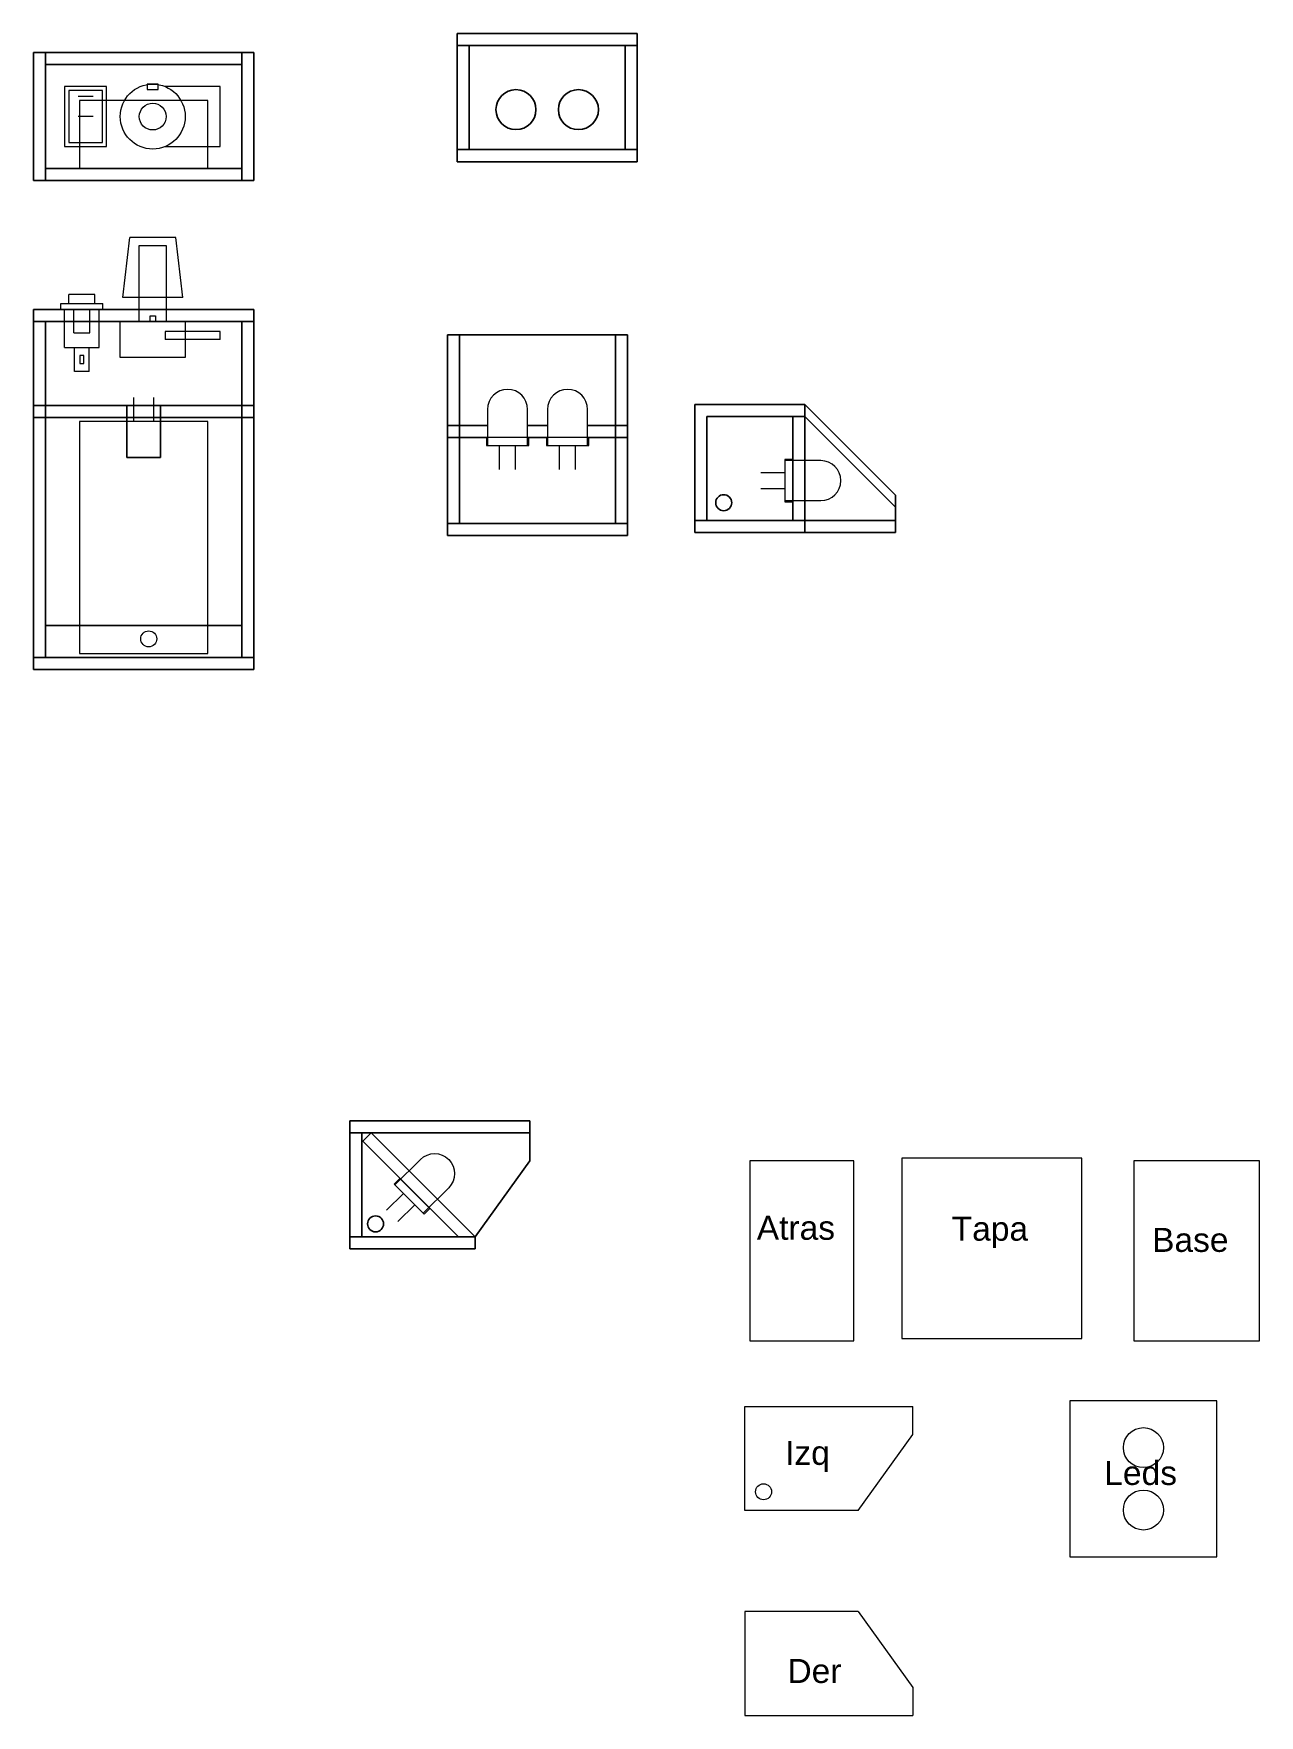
# Model space of a CAD drawing. Header units: millimetres. Extents: x -610 to 1172, y -439 to 434.
# Drawn here: x -79 to 227.4, y -438.6 to -18.3 of the extents above; entities that cross this region are included whole.
import ezdxf

# ---------------------------------------------------------------- set-up
doc = ezdxf.new("R2010")
doc.units = ezdxf.units.MM
doc.layers.get('0').update_dxf_attribs({"lineweight": 25, "true_color": 0xffffff})
for name, color, linetype, lineweight, true_color in [('Componentes', 4, 'Continuous', 25, 0x00ffff), ('MDF 3 mm Piezas', 14, 'Continuous', 30, 0x800000), ('MDF 3mm', 6, 'Continuous', 35, 0xff00ff)]:
    doc.layers.add(name, color=color, linetype=linetype, lineweight=lineweight, true_color=true_color)
doc.styles.add('textstyle10', font='')
doc.styles.add('textstyle11', font='')
doc.styles.add('textstyle12', font='')
doc.styles.add('textstyle13', font='')
doc.styles.add('textstyle14', font='')
doc.styles.add('textstyle15', font='')
doc.styles.get('textstyle10').set_extended_font_data('Arial')
doc.styles.get('textstyle11').set_extended_font_data('Arial')
doc.styles.get('textstyle12').set_extended_font_data('Arial')
doc.styles.get('textstyle13').set_extended_font_data('Arial')
doc.styles.get('textstyle14').set_extended_font_data('Arial')
doc.styles.get('textstyle15').set_extended_font_data('Arial')

# ---------------------------------------------------------------- blocks, each defined once
blk = doc.blocks.new('Switch_T')
at = {"layer": 'Componentes', "color": 3, "true_color": 0x00ff00}
for p, q in [((7.5, 5.25), (-7.5, 5.25)), ((-7.5, 5.25), (-7.5, -5.25)), ((7.5, -5.25), (7.5, 5.25)), ((-6.5, 4.2), (-6.5, -4.2)), ((6.5, 4.2), (-6.5, 4.2)), ((0, -1.85), (0, 1.85)), ((5, -1.85), (5, 1.85)), ((6.5, -4.2), (6.5, 4.2)), ((-6.5, -4.2), (6.5, -4.2)), ((-7.5, -5.25), (7.5, -5.25))]:
    blk.add_line(p, q, dxfattribs=at)
blk = doc.blocks.new('Potenciometro_T')
at = {"layer": 'Componentes', "color": 4, "true_color": 0x00ffff}
for p, q in [((7.5, 16.88), (-7.5, 16.88)), ((-7.5, 16.88), (-7.5, 3.11)), ((7.5, 3.11), (7.5, 16.88)), ((-6.77, 1.4), (-8.12, 1.4)), ((-8.12, 1.4), (-8.12, -1.4)), ((-6.77, -1.4), (-6.77, 1.4)), ((-8.12, -1.4), (-6.77, -1.4))]:
    blk.add_line(p, q, dxfattribs=at)
for radius in [8.12, 3.35]:
    blk.add_circle((0, 0), radius, dxfattribs=at)
blk = doc.blocks.new('LED_L')
at = {"layer": 'Componentes', "color": 1, "true_color": 0xff0000}
for p, q in [((-5, 0), (-5, -9)), ((5, -9), (5, 0)), ((5.3, -7), (-5.3, -7)), ((-5.3, -7), (-5.3, -9)), ((5.3, -9), (5.3, -7)), ((-5.3, -9), (5.3, -9)), ((-5, -9), (5, -9)), ((-2, -15), (-2, -9)), ((2, -15), (2, -9))]:
    blk.add_line(p, q, dxfattribs=at)
blk.add_arc((0, 0), 5, 0, 180, dxfattribs=at)
blk = doc.blocks.new('Bateria_T')
at = {"layer": 'Componentes', "color": 94, "true_color": 0x008000}
for p, q in [((-2.49, 58), (-2.49, 64)), ((2.54, 58), (2.54, 64)), ((16, 58), (-16, 58)), ((-16, 58), (-16, 0)), ((16, 0), (16, 58)), ((-16, 0), (16, 0))]:
    blk.add_line(p, q, dxfattribs=at)
blk = doc.blocks.new('Bateria_L')
at = {"layer": 'Componentes', "color": 94, "true_color": 0x008000}
for p, q in [((-16, 17), (-16, 0)), ((16, 17), (-16, 17)), ((16, 0), (16, 17)), ((-16, 0), (16, 0))]:
    blk.add_line(p, q, dxfattribs=at)
blk = doc.blocks.new('Potenciometro_LB')
at = {"layer": 'Componentes', "color": 4, "true_color": 0x00ffff}
for p, q in [((-7.5, 6), (-5.75, 21)), ((5.75, 21), (-5.75, 21)), ((-3.35, 0), (-3.35, 19)), ((-3.35, 19), (3.35, 19)), ((3.35, 19), (3.35, 0)), ((7.5, 6), (5.75, 21)), ((7.5, 6), (-7.5, 6)), ((-8.1, -9), (-8.1, 0)), ((-8.1, 0), (8.1, 0)), ((-0.67, 0), (-0.67, 1.4)), ((-0.67, 1.4), (0.67, 1.4)), ((0.67, 1.4), (0.67, 0)), ((3.35, 0), (-3.35, 0)), ((0.67, 0), (-0.67, 0)), ((8.1, 0), (8.1, -9)), ((8.1, -9), (-8.1, -9))]:
    blk.add_line(p, q, dxfattribs=at)
at = {"layer": 'Componentes'}
for p, q in [((16.86, -2.5), (3.09, -2.5)), ((3.09, -2.5), (3.09, -4.5)), ((16.86, -4.5), (16.86, -2.5)), ((16.86, -4.5), (3.09, -4.5))]:
    blk.add_line(p, q, dxfattribs=at)
blk = doc.blocks.new('Switch_LB')
at = {"layer": 'Componentes', "color": 3, "true_color": 0x00ff00}
for p, q in [((-5.25, 1.5), (5.25, 1.5)), ((-5.25, 0), (-5.25, 1.5)), ((-5.25, 0), (5.25, 0)), ((-4.3, -9.5), (-4.3, 0)), ((-3.25, 1.5), (-3.25, 3.76)), ((3.25, 3.76), (-3.25, 3.76)), ((-3.25, 1.5), (3.25, 1.5)), ((-2, 0), (2, 0)), ((-2, -5.8), (-2, 0)), ((2, -5.8), (2, 0)), ((3.25, 1.5), (3.25, 3.76)), ((4.3, -9.5), (4.3, 0)), ((5.25, 0), (5.25, 1.5)), ((-2, -5.8), (2, -5.8)), ((-4.3, -9.5), (4.3, -9.5)), ((-1.85, -9.5), (1.85, -9.5)), ((-1.85, -15.5), (-1.85, -9.5)), ((0.5, -11.5), (-0.5, -11.5)), ((-0.5, -11.5), (-0.5, -13.5)), ((0.5, -13.5), (0.5, -11.5)), ((1.85, -15.5), (1.85, -9.5)), ((1.85, -15.5), (-1.85, -15.5)), ((-0.5, -13.5), (0.5, -13.5))]:
    blk.add_line(p, q, dxfattribs=at)

msp = doc.modelspace()

# ---------------------------------------------------------------- linework, layer by layer
msp.add_circle((-50.24, -169.54), 2)
at = {"layer": 'MDF 3 mm Piezas'}
for p, q in [((126, -300), (100, -300)), ((100, -300), (100, -345)), ((126, -345), (126, -300)), ((183, -299.38), (138, -299.38)), ((138, -299.38), (138, -344.38)), ((183, -344.38), (183, -299.38)), ((227.36, -300), (196, -300)), ((196, -300), (196, -345)), ((227.36, -345), (227.36, -300)), ((138, -344.38), (183, -344.38)), ((100, -345), (126, -345)), ((196, -345), (227.36, -345)), ((98.74, -387.38), (98.74, -361.38)), ((98.74, -361.38), (140.74, -361.38)), ((140.74, -368.38), (140.74, -361.38)), ((216.77, -360), (180, -360)), ((180, -360), (180, -399)), ((216.77, -399), (216.77, -360)), ((127.1, -387.38), (140.74, -368.38)), ((127.1, -387.38), (98.74, -387.38)), ((180, -399), (216.77, -399)), ((98.74, -412.62), (98.74, -438.62)), ((127.1, -412.62), (98.74, -412.62)), ((127.1, -412.62), (140.74, -431.62)), ((140.74, -431.62), (140.74, -438.62)), ((98.74, -438.62), (140.74, -438.62))]:
    msp.add_line(p, q, dxfattribs=at)
for centre, radius in [((198.38, -371.7), 5), ((103.43, -382.73), 2), ((198.38, -387.3), 5)]:
    msp.add_circle(centre, radius, dxfattribs=at)
at = {"layer": 'MDF 3mm'}
for p, q in [((26.86, -50.27), (26.86, -18.27)), ((71.86, -18.27), (26.86, -18.27)), ((71.86, -50.27), (71.86, -18.27)), ((-24, -23), (-79, -23)), ((-79, -23), (-79, -55)), ((-76, -26), (-76, -23)), ((-27, -26), (-27, -23)), ((-24, -55), (-24, -23)), ((71.86, -21.27), (26.86, -21.27)), ((29.86, -47.27), (29.86, -21.27)), ((68.86, -47.27), (68.86, -21.27)), ((-27, -26), (-76, -26)), ((-76, -26), (-76, -52)), ((-27, -52), (-27, -26)), ((-27, -36), (-27, -26)), ((71.86, -47.27), (26.86, -47.27)), ((71.86, -50.27), (26.86, -50.27)), ((-76, -52), (-27, -52)), ((-76, -55), (-76, -52)), ((-27, -55), (-27, -52)), ((-79, -55), (-24, -55)), ((-24, -87.22), (-79, -87.22)), ((-79, -177.22), (-79, -87.22)), ((-24, -177.22), (-24, -87.22)), ((-24, -90.22), (-79, -90.22)), ((-76, -90.22), (-76, -174.22)), ((-27, -174.22), (-27, -90.22)), ((24.45, -116.19), (24.45, -93.56)), ((24.45, -93.56), (69.45, -93.56)), ((27.45, -116.19), (27.45, -93.56)), ((66.45, -116.19), (66.45, -93.56)), ((69.45, -116.19), (69.45, -93.56)), ((-24, -111.22), (-79, -111.22)), ((-47.3, -111.22), (-55.7, -111.22)), ((-55.7, -111.22), (-55.7, -124.22)), ((-47.3, -124.22), (-47.3, -111.22)), ((113.75, -111), (86.25, -111)), ((86.25, -111), (86.25, -143)), ((113.75, -143), (113.75, -111)), ((113.75, -111), (136.38, -133.63)), ((-24, -114.22), (-79, -114.22)), ((24.45, -116.19), (34.45, -116.19)), ((24.45, -143.69), (24.45, -116.19)), ((27.45, -140.69), (27.45, -116.19)), ((44.45, -116.19), (49.45, -116.19)), ((59.45, -116.19), (69.45, -116.19)), ((66.45, -140.69), (66.45, -116.19)), ((69.45, -143.69), (69.45, -116.19)), ((89.25, -114), (89.25, -140)), ((113.75, -114), (89.25, -114)), ((110.75, -140), (110.75, -114)), ((113.75, -114), (136.38, -136.63)), ((24.45, -119.19), (34.45, -119.19)), ((44.45, -119.19), (49.45, -119.19)), ((59.45, -119.19), (69.45, -119.19)), ((-55.7, -124.22), (-47.3, -124.22)), ((136.38, -143), (136.38, -133.63)), ((69.45, -140.69), (24.45, -140.69)), ((86.25, -140), (136.38, -140)), ((69.45, -143.69), (24.45, -143.69)), ((86.25, -143), (136.38, -143)), ((-27, -161.22), (-27, -151.22)), ((-76, -166.22), (-27, -166.22)), ((-79, -174.22), (-24, -174.22)), ((-79, -177.22), (-24, -177.22)), ((0, -322), (0, -290)), ((0, -290), (45, -290)), ((45, -300), (45, -290)), ((0, -293), (45, -293)), ((3, -319), (3, -293)), ((3.24, -295.12), (5.36, -293)), ((5.36, -293), (31.39, -319.03)), ((3.24, -295.12), (27.15, -319.03)), ((31.36, -319), (45, -300)), ((31.36, -319), (0, -319)), ((31.36, -322), (31.36, -319)), ((31.36, -322), (0, -322))]:
    msp.add_line(p, q, dxfattribs=at)
for centre, radius in [((41.56, -37.27), 5), ((57.16, -37.27), 5), ((93.47, -135.51), 2), ((6.47, -315.76), 2)]:
    msp.add_circle(centre, radius, dxfattribs=at)

# ---------------------------------------------------------------- block references
for name, p, rotation in [('Switch_T', (-66, -39), 90), ('Potenciometro_T', (-49.24, -39), 270), ('LED_L', (117.75, -130), -90)]:
    msp.add_blockref(name, p, dxfattribs=dict(rotation=rotation))
for name, p in [('Bateria_L', (-51.5, -52)), ('Switch_LB', (-66.95, -87.22)), ('Bateria_T', (-51.5, -173.22)), ('LED_L', (39.45, -112.19)), ('LED_L', (54.45, -112.19))]:
    msp.add_blockref(name, p)
at = {"yscale": -1, "rotation": 135}
msp.add_blockref('LED_L', (21.21, -303.19), dxfattribs=at)
at = {"layer": 'Componentes'}
msp.add_blockref('Potenciometro_LB', (-49.24, -90.22), dxfattribs=at)

# ---------------------------------------------------------------- texts
at = {"char_height": 2, "attachment_point": 3}
for s, insert, style in [('\\H6;Atras', (121.3, -313.74), 'textstyle10'), ('\\H6;Tapa', (169.56, -313.97), 'textstyle11'), ('\\H6;Base', (219.65, -316.77), 'textstyle14'), ('\\H6;Izq', (120, -370), 'textstyle12'), ('\\H6;Leds', (206.77, -375.03), 'textstyle15'), ('\\H6;Der', (122.91, -424.52), 'textstyle13')]:
    msp.add_mtext(s, dxfattribs=dict(at, insert=insert, style=style))

doc.saveas('drawing.dxf')
